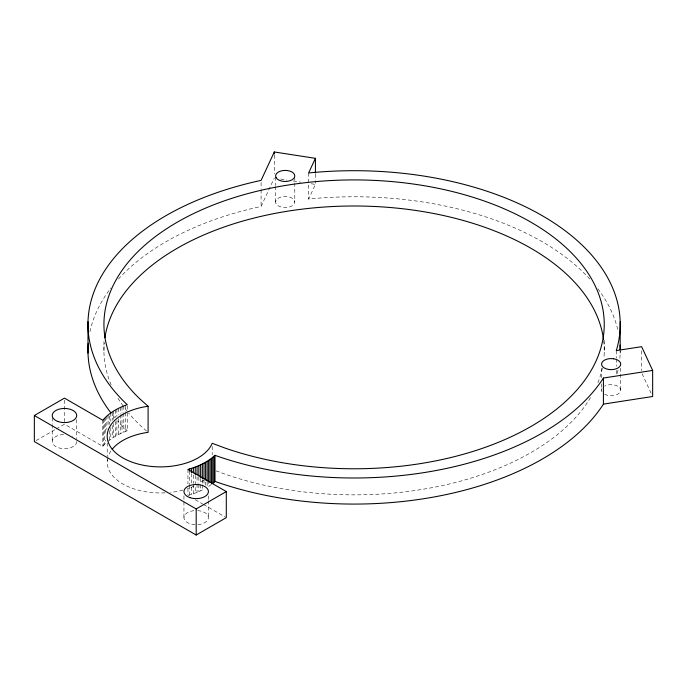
<?xml version="1.0" encoding="UTF-8"?>
<svg xmlns="http://www.w3.org/2000/svg" width="687" height="687" viewBox="0 0 687 687"><rect width="100%" height="100%" fill="white"/><g stroke="black" fill="none" stroke-linecap="round" stroke-linejoin="round"><path stroke-width="0.52" stroke-dasharray="3.44 2.58" d="M118.387 279.085A266.127 153.648 0 0 1 258.716 206.985L261.094 206.478L274.285 178.053M589.789 279.085A266.127 153.648 0 0 0 312.456 198.663L308.618 199.058L315.419 184.417L315.419 181.282M110.89 451.007L110.744 451.222A53.225 30.726 0 0 0 108.185 456.366M56.248 428.946L64.458 424.205L102.801 446.344L105.686 443.235L105.686 440.109M108.108 441.08L116.876 435.257L127.241 430.732L127.241 411.96M211.441 484.421L208.633 486.422L208.633 483.296M36.171 440.539L55.338 429.469M187.955 495.507L197.066 492.442L203.996 489.204M280.614 179.032L286.943 180.011M293.272 180.99L300.657 182.132M311.202 183.764L315.419 184.417M215.958 470.818L225.242 474.228A250.162 144.433 0 0 0 590.622 397.447M195.254 499.724L202.562 503.94M203.472 504.464L225.379 517.113M146.563 431.041L139.659 424.815A250.162 144.433 0 0 1 128.606 412.981M127.241 430.732L125.97 429.555A266.127 153.648 0 0 1 117.675 420.976M642.07 373.702L651.765 394.596M641.632 350.851L641.632 370.662M620.73 368.189L620.73 390.285M620.181 353.109L620.181 351.023A266.127 153.648 0 0 1 619.854 358.468M616.265 350.602L616.265 357.901M616.265 358.94L616.265 366.248M616.265 370.413L616.265 374.587M604.216 340.426L604.216 352.946M601.572 368.189L601.572 377.773M601.572 383.835L601.572 390.285M315.419 173.983L315.419 180.243M308.618 172.978L308.618 199.058M294.792 177.074L294.792 202.107M275.633 177.074L275.633 185.421M275.633 186.46L275.633 202.107M274.285 155.107L274.285 173.88M261.094 182.493L261.094 188.753M261.094 189.792L261.094 206.478M212.206 446.413L212.206 454.751M208.427 495.859L208.427 500.033M208.427 500.832L208.427 517.766M207.148 482.162L207.148 486.336M205.593 482.051L205.593 485.177M203.996 479.809L203.996 483.983M202.339 479.629L202.339 483.803M202.339 484.85L202.339 490.063M200.63 478.375L200.63 483.588M200.63 484.627L200.63 490.887M198.869 477.079L198.869 483.339M198.869 484.378L198.869 491.677M197.066 476.795L197.066 483.047M197.066 484.095L197.066 492.442M195.22 475.43L195.22 493.154M193.33 475.069L193.33 483.408M193.33 484.455L193.33 493.841M191.398 473.626L191.398 483.013M191.398 487.186L191.398 494.485M189.432 471.102L189.432 484.661M189.432 485.7L189.432 495.087M187.955 469.427L187.955 484.026M187.955 488.199L187.955 494.46M183.944 495.859L183.944 517.766M127.241 405.699L127.241 410.912M125.644 405.227L125.644 411.487M125.644 412.526L125.644 431.307M123.797 405.948L123.797 412.209M123.797 413.248L123.797 432.02M121.994 406.704L121.994 412.964M121.994 414.003L121.994 432.784M120.234 407.494L120.234 413.754M120.234 414.802L120.234 433.574M118.525 408.327L118.525 414.587M118.525 418.752L118.525 434.399M116.876 409.186L116.876 416.485M116.876 420.659L116.876 435.257M115.27 410.079L115.27 417.378M115.27 421.552L115.27 436.159M113.716 411.006L113.716 419.353M113.716 423.518L113.716 437.078M112.23 411.96L112.23 420.307M112.23 425.519L112.23 438.04M110.796 412.947L110.796 421.294M110.796 427.554L110.796 439.027M109.422 416.047L109.422 424.394M109.422 430.655L109.422 440.041M108.108 415.008L108.108 426.481M107.215 442.917L107.215 456.512M107.215 457.525L107.215 462.763M106.863 416.073L106.863 429.633M105.686 417.164L105.686 432.81M104.57 418.28L104.57 444.352M103.96 341.473L103.96 352.946M103.522 419.413L103.522 445.494M102.801 420.264L102.801 446.344M76.704 419.559L76.704 438.581M64.458 400.212L64.458 422.119M52.221 417.722L52.221 423.982M52.221 424.781L52.221 441.715M618.042 370.035A266.127 153.648 0 0 1 616.943 374.458M114.892 417.782A266.127 153.648 0 0 1 111.603 413.737M89.945 331.701A266.127 153.648 0 0 1 110.968 287.93M597.836 288.746A266.127 153.648 0 0 1 618.231 331.701M603.701 340.855A250.162 144.433 0 0 1 603.907 357.987M602.387 368.026A250.162 144.433 0 0 1 597.029 384.875M127.361 411.461A250.162 144.433 0 0 1 123.815 406.859M123.248 406.086A250.162 144.433 0 0 1 117.554 397.447M111.148 384.875A250.162 144.433 0 0 1 104.269 342.865M604.62 394.235A9.584 5.53 0 0 0 608.347 395.48L608.673 395.532A9.584 5.53 0 0 0 620.404 391.624A9.584 5.53 0 0 0 613.628 384.849L613.302 384.806A9.584 5.53 0 0 0 604.62 386.146M601.992 391.805A9.584 5.53 0 0 1 601.992 388.576M204.03 479.861A53.225 30.726 0 0 1 199.359 483.184M193.932 486.113A53.225 30.726 0 0 1 187.843 488.569M182.922 490.08A53.225 30.726 0 0 1 181.231 490.518L179.505 490.922A53.225 30.726 0 0 1 170.591 492.399M165.069 492.845A53.225 30.726 0 0 1 107.412 459.551M76.704 441.466A12.246 7.068 0 0 1 64.818 448.654A12.246 7.068 0 0 1 52.229 441.878A12.246 7.068 0 0 1 63.822 434.528M72.161 436.099A12.246 7.068 0 0 1 72.487 436.254M197.676 510.621A12.246 7.068 0 0 1 208.427 517.637A12.246 7.068 0 0 1 197.676 524.653M195.117 524.679A12.246 7.068 0 0 1 183.944 517.637A12.246 7.068 0 0 1 195.117 510.596M276.045 203.627L275.959 203.446A9.584 5.53 0 0 1 282.726 196.671A9.584 5.53 0 0 1 294.465 200.578L294.543 200.767A9.584 5.53 0 0 1 287.69 207.354A9.584 5.53 0 0 1 276.045 203.627"/><path stroke-width="1.03" d="M315.419 172.944L315.419 158.336L274.285 151.973L261.094 180.406L258.716 180.904A266.127 153.648 0 0 0 125.97 403.484L127.241 404.652C118.087 407.906 109.13 412.724 102.801 420.264L64.458 398.125L34.35 415.515L34.35 441.586L196.19 535.027L226.298 517.637L226.298 491.566L187.955 469.427C197.787 466.679 207.465 462.368 214.997 455.318L217.023 456.048A266.127 153.648 0 0 0 602.542 379.413L603.409 378.039L652.65 370.422L652.65 396.493L603.409 404.119L602.542 405.485A266.127 153.648 0 0 1 217.023 482.128L214.997 481.398L212.755 483.382L212.755 457.31M315.419 158.336L308.618 172.978L312.456 172.592A266.127 153.648 0 0 1 616.943 348.386L616.265 350.602L641.632 346.677L652.65 370.422M34.35 415.515L196.19 508.947L226.298 491.566M148.091 406.266L146.657 406.472A53.225 30.726 0 0 0 111.44 424.145L110.744 425.141A53.225 30.726 0 0 0 122.793 457.886A53.225 30.726 0 0 0 179.505 464.841L181.231 464.446A53.225 30.726 0 0 0 211.845 444.111L212.206 443.278L225.242 448.147A250.162 144.433 0 0 0 600.447 349.425A250.162 144.433 0 0 0 306.359 182.57L297.815 183.618A250.162 144.433 0 0 0 256.345 191.398L248.368 193.451A250.162 144.433 0 0 0 139.659 398.735L148.091 406.266L148.091 432.346L146.657 432.552A53.225 30.726 0 0 0 112.196 449.246M620.181 321.671L620.181 349.975A266.127 153.648 0 0 0 620.06 345.063M603.409 378.039L603.409 404.119M274.285 151.973L274.285 154.06M214.997 455.318L214.997 481.398M214 456.237L214 482.317M211.441 458.349L211.441 483.382M210.067 459.363L210.067 482.308M208.633 460.35L208.633 482.248M207.148 461.303L207.148 481.123M205.593 462.231L205.593 479.964M203.996 463.124L203.996 478.77M202.339 463.983L202.339 478.59M200.63 464.816L200.63 477.328M198.869 465.606L198.869 476.039M197.066 466.361L197.066 474.708M196.19 508.947L196.19 535.027M195.22 467.083L195.22 474.382M193.33 467.761L193.33 472.982M191.398 468.405L191.398 472.579M189.432 469.015L189.432 471.102M87.996 321.671L87.996 353.109M110.968 412.921A266.127 153.648 0 0 1 88.245 343.277M104.879 337.832A250.162 144.433 0 0 1 248.368 219.522L256.345 217.478A250.162 144.433 0 0 1 297.815 209.698L306.359 208.65A250.162 144.433 0 0 1 603.581 339.85M613.628 358.777L613.302 358.726A9.584 5.53 0 0 0 601.898 362.684A9.584 5.53 0 0 0 608.347 369.408L608.673 369.46A9.584 5.53 0 0 0 620.404 365.544A9.584 5.53 0 0 0 613.628 358.777M276.045 177.555L275.959 177.366A9.584 5.53 0 0 1 282.726 170.591A9.584 5.53 0 0 1 294.465 174.507L294.543 174.687A9.584 5.53 0 0 1 287.69 181.282A9.584 5.53 0 0 1 276.045 177.555M58.155 421.569A12.246 7.068 0 0 0 76.704 415.635A12.246 7.068 0 0 0 58.524 409.332A12.246 7.068 0 0 0 58.155 421.569M189.878 497.62A12.246 7.068 0 0 0 208.427 491.686A12.246 7.068 0 0 0 190.256 485.383A12.246 7.068 0 0 0 189.878 497.62"/></g></svg>
